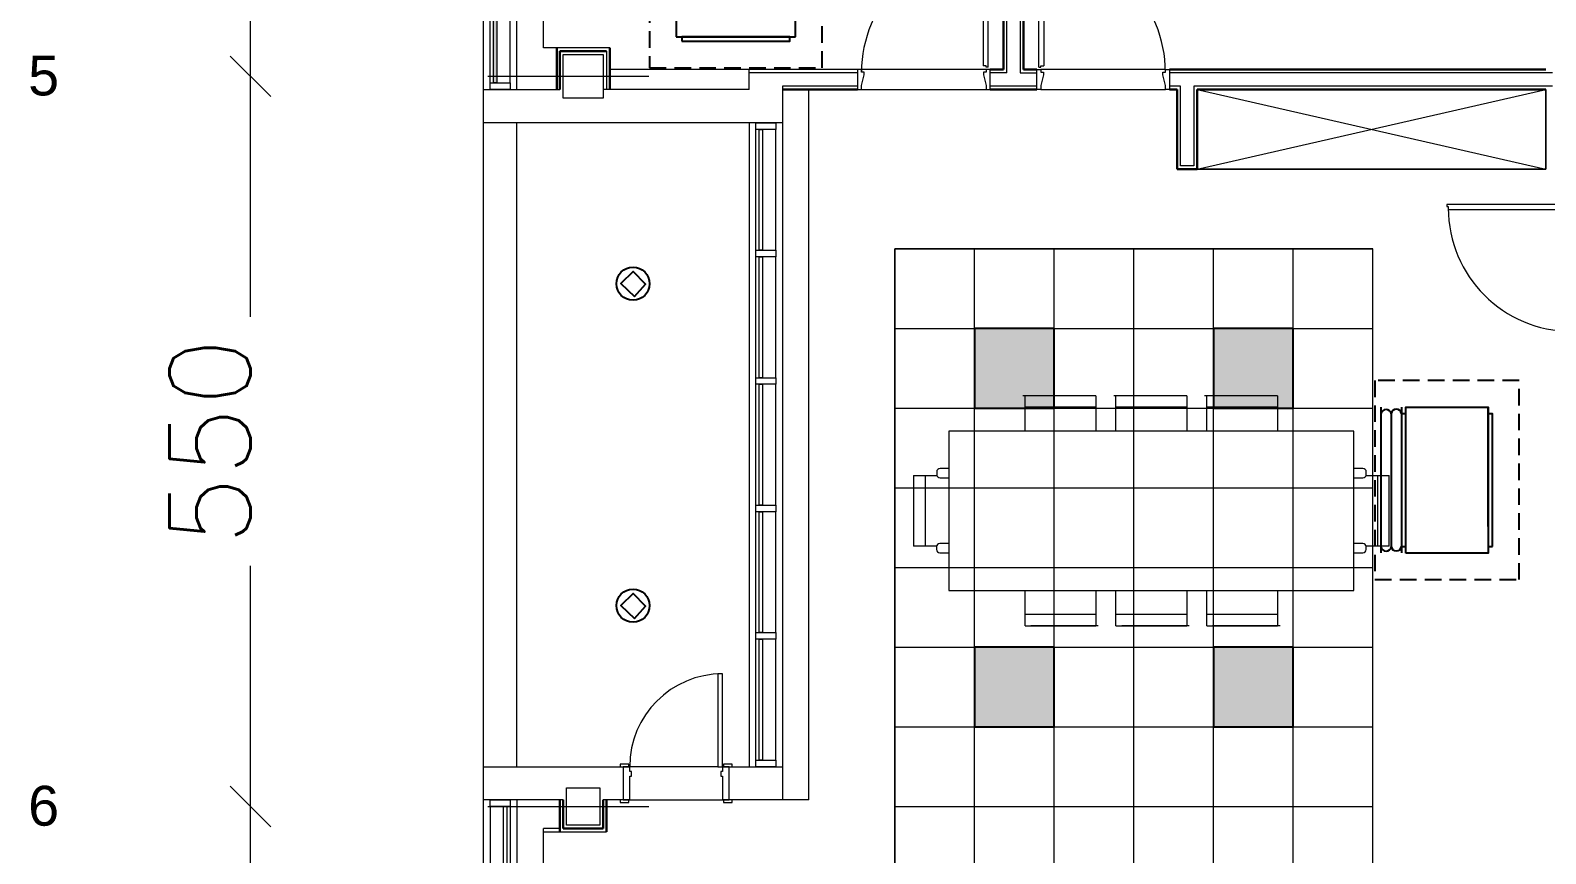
# Model space of a CAD drawing. Header units: millimetres. Extents: x 1722 to 7525, y 2254 to 6279.
# Drawn here: x 1734 to 2875, y 3249 to 3869 of the extents above; entities that cross this region are included whole.
import ezdxf

# ---------------------------------------------------------------- set-up
doc = ezdxf.new("R2010")
doc.units = ezdxf.units.MM
doc.linetypes.add('DASHED2', pattern=[0.375, 0.25, -0.125])
for name, color, linetype in [('-LIGHT', 6, 'Continuous'), ('-SYM', 4, 'Continuous'), ('M-DUCTS', 4, 'Continuous'), ('M-UP', 3, 'Continuous')]:
    doc.layers.add(name, color=color, linetype=linetype)
for name, color, linetype, lineweight in [('A-ANNO-DIMS', 211, 'Continuous', 9), ('A-CLNG', 13, 'Continuous', 9), ('A-CLNG-PATT', 13, 'Continuous', 9), ('A-DOOR', 31, 'Continuous', 9), ('A-DOOR-FRAM', 31, 'Continuous', 18), ('A-GLAZ-CURT', 52, 'Continuous', 9), ('A-GLAZ-CWMG', 51, 'Continuous', 9), ('A-WALL', 113, 'Continuous', 9), ('A-WALL-FNSH', 113, 'Continuous', 30), ('I-FURN', 30, 'Continuous', 9), ('S-COLS', 52, 'Continuous', 9), ('S-GRID-IDEN', 1, 'Continuous', 9)]:
    doc.layers.add(name, color=color, linetype=linetype, lineweight=lineweight)
doc.styles.add('Arial', font='arial.ttf')
doc.styles.add('Arial_1', font='arial.ttf', dxfattribs={"height": 250})
doc.styles.add('roman-s', font='romans.shx')
doc.dimstyles.new('ax-2_5', dxfattribs={"dimscale": 304.8, "dimtxt": 255.06485, "dimasz": 0.984252, "dimexe": 0.984252, "dimexo": 0.656168, "dimgap": 0.574147, "dimtad": 1, "dimlfac": 0.001, "dimrnd": 0.01, "dimzin": 0, "dimdsep": 46, "dimtxsty": 'Arial_1', "dimblk1": 'OBLIQUE', "dimblk2": 'OBLIQUE', "dimsah": 1, "dimcen": 0.09, "dimdle": 0.984252, "dimazin": 0, "dimtfac": 1, "dimtdec": 4, "dimtix": 1, "dimtmove": 0, "dimatfit": 3, "dimfxl": 1, "dimtvp": 1, "dimtfill": 1, "dimtolj": 1, "dimtzin": 0, "dimarcsym": 2})

# ---------------------------------------------------------------- blocks, each defined once
blk = doc.blocks.new('za-IN-wood door-single panel - 100x210-5134369-08-Fourth Floor Level__18_90')
at = {"layer": 'A-DOOR'}
for p, q in [((0.446, 0.981), (0.446, 0.101)), ((0.47, 0.981), (0.446, 0.981)), ((0.47, 0.991), (0.47, 0.981)), ((0.484, 0.991), (0.47, 0.991)), ((0.484, 0.091), (0.484, 0.991)), ((-0.45, 0.052), (-0.47, 0.052)), ((-0.47, -0.048), (-0.45, 0.032)), ((-0.45, 0.032), (-0.45, 0.052)), ((0.47, 0.101), (0.446, 0.101)), ((0.47, 0.052), (0.45, 0.052)), ((0.45, 0.052), (0.45, 0.032)), ((0.45, 0.032), (0.47, -0.048)), ((0.47, 0.091), (0.47, 0.101)), ((0.484, 0.091), (0.47, 0.091))]:
    blk.add_line(p, q, dxfattribs=at)
blk.add_arc((0.458, 0.053), 0.928, 90, 180, dxfattribs=at)
at = {"layer": 'A-DOOR-FRAM'}
for p, q in [((-0.47, 0.072), (-0.5, 0.072)), ((-0.5, 0.072), (-0.5, -0.078)), ((-0.47, 0.052), (-0.47, 0.072)), ((0.47, 0.072), (0.47, 0.052)), ((0.5, 0.072), (0.47, 0.072)), ((0.5, -0.078), (0.5, 0.072)), ((-0.5, -0.078), (-0.47, -0.078)), ((-0.47, -0.078), (-0.47, -0.048)), ((0.47, -0.048), (0.47, -0.078)), ((0.47, -0.078), (0.5, -0.078))]:
    blk.add_line(p, q, dxfattribs=at)
blk = doc.blocks.new('za-IN-wood door-single panel - 100x210-5134366-08-Fourth Floor Level__18_90')
at = {"layer": 'A-DOOR'}
for p, q in [((-0.47, 0.048), (-0.45, -0.032)), ((0.45, -0.032), (0.47, 0.048)), ((-0.45, -0.052), (-0.47, -0.052)), ((-0.45, -0.032), (-0.45, -0.052)), ((0.446, -0.981), (0.446, -0.101)), ((0.47, -0.101), (0.446, -0.101)), ((0.45, -0.052), (0.45, -0.032)), ((0.47, -0.052), (0.45, -0.052)), ((0.47, -0.091), (0.47, -0.101)), ((0.484, -0.091), (0.47, -0.091)), ((0.484, -0.091), (0.484, -0.991)), ((0.47, -0.981), (0.446, -0.981)), ((0.47, -0.991), (0.47, -0.981)), ((0.484, -0.991), (0.47, -0.991))]:
    blk.add_line(p, q, dxfattribs=at)
blk.add_arc((0.458, -0.053), 0.928, 180, 270, dxfattribs=at)
at = {"layer": 'A-DOOR-FRAM'}
for p, q in [((-0.5, 0.078), (-0.47, 0.078)), ((-0.5, -0.072), (-0.5, 0.078)), ((-0.47, 0.078), (-0.47, 0.048)), ((0.47, 0.078), (0.5, 0.078)), ((0.47, 0.048), (0.47, 0.078)), ((0.5, 0.078), (0.5, -0.072)), ((-0.47, -0.072), (-0.5, -0.072)), ((-0.47, -0.052), (-0.47, -0.072)), ((0.47, -0.072), (0.47, -0.052)), ((0.5, -0.072), (0.47, -0.072))]:
    blk.add_line(p, q, dxfattribs=at)
blk = doc.blocks.new('za-Column bi Cover - se6_300b_330amm-4961029-08-Fourth Floor Level__18_90')
at = {"layer": 'S-COLS', "lineweight": 15}
for p, q in [((-0.15, 0.165), (0.15, 0.165)), ((-0.15, -0.165), (-0.15, 0.165)), ((0.15, 0.165), (0.15, -0.165)), ((0.15, -0.165), (-0.15, -0.165))]:
    blk.add_line(p, q, dxfattribs=at)
blk = doc.blocks.new('za-Column bi Cover - se7_250b_280amm-4961027-08-Fourth Floor Level__18_90')
at = {"layer": 'S-COLS', "lineweight": 15}
for p, q in [((-0.125, 0.14), (0.125, 0.14)), ((-0.125, -0.14), (-0.125, 0.14)), ((0.125, 0.14), (0.125, -0.14)), ((0.125, -0.14), (-0.125, -0.14))]:
    blk.add_line(p, q, dxfattribs=at)
blk = doc.blocks.new('System Panel - Glazed-4622985-08-Fourth Floor Level__18_90')
at = {"layer": 'A-GLAZ-CURT'}
blk.add_hatch(color=256, dxfattribs=at).paths.add_polyline_path([(-0.505, 0.025), (0.505, 0.025), (0.505, 0.05), (-0.505, 0.05)], flags=0)
for p, q in [((-0.505, 0.025), (-0.505, 0.05)), ((-0.505, 0.05), (0.505, 0.05)), ((0.505, 0.025), (-0.505, 0.025)), ((0.505, 0.05), (0.505, 0.025))]:
    blk.add_line(p, q, dxfattribs=at)
blk = doc.blocks.new('Rectangular Mullion - 50mm x 150mm-4622978-08-Fourth Floor Level__18_90')
at = {"layer": 'A-GLAZ-CWMG'}
for p, q in [((-17.674, -1.642), (-17.674, -0.632)), ((-17.524, -1.642), (-17.524, -0.632))]:
    blk.add_line(p, q, dxfattribs=at)
blk = doc.blocks.new('Rectangular Mullion - 50mm x 150mm-4622986-08-Fourth Floor Level__18_90')
at = {"layer": 'A-GLAZ-CWMG'}
for p, q in [((-0.05, 0.075), (0, 0.075)), ((-0.05, -0.075), (-0.05, 0.075)), ((0, 0.075), (0, -0.075)), ((0, -0.075), (-0.05, -0.075))]:
    blk.add_line(p, q, dxfattribs=at)
blk = doc.blocks.new('System Panel - Glazed-4622994-08-Fourth Floor Level__18_90')
at = {"layer": 'A-GLAZ-CURT'}
for p, q in [((-0.515, 0.025), (-0.515, 0.05)), ((-0.515, 0.05), (0.515, 0.05)), ((0.515, 0.025), (-0.515, 0.025)), ((0.515, 0.05), (0.515, 0.025))]:
    blk.add_line(p, q, dxfattribs=at)
blk = doc.blocks.new('Rectangular Mullion - 50mm x 150mm-4622988-08-Fourth Floor Level__18_90')
at = {"layer": 'A-GLAZ-CWMG'}
for p, q in [((-17.674, -7.092), (-17.674, -8.122)), ((-17.524, -7.092), (-17.524, -8.122))]:
    blk.add_line(p, q, dxfattribs=at)
blk = doc.blocks.new('za-EX-trass door-single panel - 80x210-5058907-08-Fourth Floor Level__18_90')
at = {"layer": 'A-DOOR'}
for p, q in [((0.35, 0.821825), (0.315, 0.821825)), ((0.315, 0.821825), (0.315, 0.121825)), ((0.35, 0.121825), (0.35, 0.821825)), ((-0.35635, 0.141825), (-0.42135, 0.141825)), ((-0.42135, 0.141825), (-0.42135, 0.121825)), ((-0.42135, 0.121825), (-0.35635, 0.121825)), ((-0.35635, 0.121825), (-0.35635, 0.141825)), ((0.315, 0.121825), (0.35, 0.121825)), ((0.42135, 0.141825), (0.35635, 0.141825)), ((0.35635, 0.141825), (0.35635, 0.121825)), ((0.35635, 0.121825), (0.42135, 0.121825)), ((0.42135, 0.121825), (0.42135, 0.141825)), ((-0.35635, -0.128175), (-0.42135, -0.128175)), ((-0.42135, -0.128175), (-0.42135, -0.148175)), ((-0.42135, -0.148175), (-0.35635, -0.148175)), ((-0.35635, -0.148175), (-0.35635, -0.128175)), ((0.42135, -0.128175), (0.35635, -0.128175)), ((0.35635, -0.128175), (0.35635, -0.148175)), ((0.35635, -0.148175), (0.42135, -0.148175)), ((0.42135, -0.148175), (0.42135, -0.128175))]:
    blk.add_line(p, q, dxfattribs=at)
blk.add_arc((0.35, 0.121825), 0.7, 90, 180, dxfattribs=at)
at = {"layer": 'A-DOOR-FRAM'}
for p, q in [((-0.35, 0.121825), (-0.4, 0.121825)), ((-0.4, 0.121825), (-0.4, -0.128175)), ((-0.35, 0.086825), (-0.35, 0.121825)), ((0.35, 0.121825), (0.35, 0.086825)), ((0.4, 0.121825), (0.35, 0.121825)), ((0.4, -0.128175), (0.4, 0.121825)), ((-0.3373, 0.086825), (-0.35, 0.086825)), ((-0.35, -0.128175), (-0.35, 0.0519)), ((-0.35, 0.0519), (-0.3373, 0.0519)), ((-0.3373, 0.0519), (-0.3373, 0.086825)), ((0.35, 0.086825), (0.3373, 0.086825)), ((0.3373, 0.086825), (0.3373, 0.0519)), ((0.3373, 0.0519), (0.35, 0.0519)), ((0.35, 0.0519), (0.35, -0.128175)), ((-0.4, -0.128175), (-0.35, -0.128175)), ((0.35, -0.128175), (0.4, -0.128175))]:
    blk.add_line(p, q, dxfattribs=at)
blk = doc.blocks.new('System Panel - Glazed-4712711-08-Fourth Floor Level__18_90')
at = {"layer": 'A-GLAZ-CURT'}
for p, q in [((-0.455, 0.025), (-0.455, 0.05)), ((-0.455, 0.05), (0.455, 0.05)), ((0.455, 0.025), (-0.455, 0.025)), ((0.455, 0.05), (0.455, 0.025))]:
    blk.add_line(p, q, dxfattribs=at)
blk = doc.blocks.new('Rectangular Mullion - 50mm x 150mm-4712559-08-Fourth Floor Level__18_90')
at = {"layer": 'A-GLAZ-CWMG'}
for p, q in [((-15.674, -6.742), (-15.674, -5.832)), ((-15.524, -6.742), (-15.524, -5.832))]:
    blk.add_line(p, q, dxfattribs=at)
blk = doc.blocks.new('Rectangular Mullion - 50mm x 150mm-4712311-08-Fourth Floor Level__18_90')
at = {"layer": 'A-GLAZ-CWMG'}
for p, q in [((-15.674, -5.782), (-15.674, -4.872)), ((-15.524, -5.782), (-15.524, -4.872))]:
    blk.add_line(p, q, dxfattribs=at)
blk = doc.blocks.new('Rectangular Mullion - 50mm x 150mm-4636069-08-Fourth Floor Level__18_90')
at = {"layer": 'A-GLAZ-CWMG'}
for p, q in [((0, 0.075), (-0.05, 0.075)), ((-0.05, 0.075), (-0.05, -0.075)), ((0, -0.075), (0, 0.075)), ((-0.05, -0.075), (0, -0.075))]:
    blk.add_line(p, q, dxfattribs=at)
blk = doc.blocks.new('Rectangular Mullion - 50mm x 150mm-4622980-08-Fourth Floor Level__18_90')
at = {"layer": 'A-GLAZ-CWMG'}
for p, q in [((0.025, 0.075), (-0.025, 0.075)), ((-0.025, 0.075), (-0.025, -0.075)), ((0.025, -0.075), (0.025, 0.075)), ((-0.025, -0.075), (0.025, -0.075))]:
    blk.add_line(p, q, dxfattribs=at)
blk = doc.blocks.new('_OBLIQUE')
at = {"color": 0, "linetype": 'ByBlock'}
blk.add_line((-0.5, -0.5), (0.5, 0.5), dxfattribs=at)
blk = doc.blocks.new('*D14')
at = {"layer": 'A-ANNO-DIMS', "color": 0, "lineweight": -2, "transparency": 16777216}
for p, q in [((237038.4, 438157.5), (237038.4, 438758.5)), ((237217.2, 438728), (237338.4, 438728)), ((237217.2, 438188), (237338.4, 438188))]:
    blk.add_line(p, q, dxfattribs=at)
at = {"layer": 'Defpoints', "color": 0, "transparency": 16777216}
for p in [(237017.2, 438728), (237038.4, 438728), (237017.2, 438188)]:
    blk.add_point(p, dxfattribs=at)
at = {"layer": 'A-ANNO-DIMS', "color": 0, "lineweight": -2, "transparency": 16777216, "xscale": 30.48, "yscale": 30.48, "zscale": 30.48}
for p, rotation in [((237038.4, 438728), 90), ((237038.4, 438188), 270)]:
    blk.add_blockref('_OBLIQUE', p, dxfattribs=dict(at, rotation=rotation))
at = {"layer": 'A-ANNO-DIMS', "color": 2, "transparency": 16777216, "insert": (237007.9, 438458), "char_height": 60.96, "attachment_point": 5, "rotation": 90, "style": 'roman-s', "bg_fill": 3, "box_fill_scale": 1.25, "bg_fill_color": 256, "bg_fill_true_color": 13158600, "bg_fill_transparency": 0}
blk.add_mtext('\\A1;540', dxfattribs=at)
blk = doc.blocks.new('*D15')
at = {"layer": 'A-ANNO-DIMS', "color": 0, "lineweight": -2, "transparency": 16777216}
for p, q in [((237038.4, 438697.5), (237038.4, 439308.5)), ((237217.2, 439278), (237338.4, 439278)), ((237217.2, 438728), (237338.4, 438728))]:
    blk.add_line(p, q, dxfattribs=at)
at = {"layer": 'Defpoints', "color": 0, "transparency": 16777216}
for p in [(237017.2, 439278), (237038.4, 439278), (237017.2, 438728)]:
    blk.add_point(p, dxfattribs=at)
at = {"layer": 'A-ANNO-DIMS', "color": 0, "lineweight": -2, "transparency": 16777216, "xscale": 30.48, "yscale": 30.48, "zscale": 30.48}
for p, rotation in [((237038.4, 439278), 90), ((237038.4, 438728), 270)]:
    blk.add_blockref('_OBLIQUE', p, dxfattribs=dict(at, rotation=rotation))
at = {"layer": 'A-ANNO-DIMS', "color": 2, "transparency": 16777216, "insert": (237007.9, 439003), "char_height": 60.96, "attachment_point": 5, "rotation": 90, "style": 'roman-s', "bg_fill": 3, "box_fill_scale": 1.25, "bg_fill_color": 256, "bg_fill_true_color": 13158600, "bg_fill_transparency": 0}
blk.add_mtext('\\A1;550', dxfattribs=at)
blk = doc.blocks.new('*D16')
at = {"layer": 'A-ANNO-DIMS', "color": 0, "lineweight": -2, "transparency": 16777216}
for p, q in [((237038.4, 439247.5), (237038.4, 439908.5)), ((237217.2, 439878), (237338.4, 439878)), ((237217.2, 439278), (237338.4, 439278))]:
    blk.add_line(p, q, dxfattribs=at)
at = {"layer": 'Defpoints', "color": 0, "transparency": 16777216}
for p in [(237017.2, 439878), (237038.4, 439878), (237017.2, 439278)]:
    blk.add_point(p, dxfattribs=at)
at = {"layer": 'A-ANNO-DIMS', "color": 0, "lineweight": -2, "transparency": 16777216, "xscale": 30.48, "yscale": 30.48, "zscale": 30.48}
for p, rotation in [((237038.4, 439878), 90), ((237038.4, 439278), 270)]:
    blk.add_blockref('_OBLIQUE', p, dxfattribs=dict(at, rotation=rotation))
at = {"layer": 'A-ANNO-DIMS', "color": 2, "transparency": 16777216, "insert": (237007.9, 439578), "char_height": 60.96, "attachment_point": 5, "rotation": 90, "style": 'roman-s', "bg_fill": 3, "box_fill_scale": 1.25, "bg_fill_color": 256, "bg_fill_true_color": 13158600, "bg_fill_transparency": 0}
blk.add_mtext('\\A1;600', dxfattribs=at)
blk = doc.blocks.new('jsdfksdf')
at = {"layer": 'I-FURN'}
for p, q in [((138954.4, 433416.1), (138903.6, 433416.1)), ((138958.7, 433416.2), (138905.3, 433415.9)), ((138958.7, 433416.2), (138905.3, 433416.2)), ((138905.3, 433415), (138905.3, 433416.2)), ((138905.3, 433413.7), (138905.3, 433415)), ((138958.7, 433416.2), (138958.7, 433415)), ((138958.7, 433415), (138958.7, 433413.7)), ((139022.9, 433416.1), (138972.1, 433416.1)), ((139027.2, 433416.2), (138973.8, 433415.9)), ((139027.2, 433416.2), (138973.8, 433416.2)), ((138973.8, 433415), (138973.8, 433416.2)), ((138973.8, 433413.7), (138973.8, 433415)), ((139027.2, 433416.2), (139027.2, 433415)), ((139027.2, 433415), (139027.2, 433413.7)), ((139091.4, 433416.1), (139040.6, 433416.1)), ((139095.6, 433416.2), (139042.3, 433415.9)), ((139095.6, 433416.2), (139042.3, 433416.2)), ((139042.3, 433415), (139042.3, 433416.2)), ((139042.3, 433413.7), (139042.3, 433415)), ((139095.6, 433416.2), (139095.6, 433415)), ((139095.6, 433415), (139095.6, 433413.7)), ((138905.3, 433411.2), (138905.3, 433413.7)), ((138905.3, 433406.6), (138905.3, 433411.2)), ((138958.7, 433407.6), (138905.3, 433407.6)), ((138905.3, 433404.1), (138905.3, 433406.6)), ((138905.3, 433389.6), (138905.3, 433404.1)), ((138958.7, 433413.7), (138958.7, 433411.2)), ((138958.7, 433411.2), (138958.7, 433406.6)), ((138958.7, 433406.6), (138958.7, 433404.1)), ((138958.7, 433404.1), (138958.7, 433389.6)), ((138973.8, 433411.2), (138973.8, 433413.7)), ((138973.8, 433406.6), (138973.8, 433411.2)), ((139027.2, 433407.6), (138973.8, 433407.6)), ((138973.8, 433404.1), (138973.8, 433406.6)), ((138973.8, 433389.6), (138973.8, 433404.1)), ((139027.2, 433413.7), (139027.2, 433411.2)), ((139027.2, 433411.2), (139027.2, 433406.6)), ((139027.2, 433406.6), (139027.2, 433404.1)), ((139027.2, 433404.1), (139027.2, 433389.6)), ((139042.3, 433411.2), (139042.3, 433413.7)), ((139042.3, 433406.6), (139042.3, 433411.2)), ((139095.6, 433407.6), (139042.3, 433407.6)), ((139042.3, 433404.1), (139042.3, 433406.6)), ((139042.3, 433389.6), (139042.3, 433404.1)), ((139095.6, 433413.7), (139095.6, 433411.2)), ((139095.6, 433411.2), (139095.6, 433406.6)), ((139095.6, 433406.6), (139095.6, 433404.1)), ((139095.6, 433404.1), (139095.6, 433389.6)), ((138848, 433389.6), (138848, 433269.6)), ((139153, 433389.6), (138848, 433389.6)), ((139153, 433389.6), (138848, 433389.6)), ((138848, 433389.6), (138848, 433269.6)), ((139153, 433269.6), (139153, 433389.6)), ((139153, 433269.6), (139153, 433389.6)), ((138838.8, 433358.8), (138838.8, 433356.9)), ((138848, 433361.3), (138841.3, 433361.3)), ((139159.8, 433361.3), (139153, 433361.3)), ((139162.3, 433356.9), (139162.3, 433358.8)), ((138821.3, 433356.2), (138821.3, 433302.9)), ((138821.3, 433356.2), (138822.6, 433356.2)), ((138822.6, 433356.2), (138823.9, 433356.2)), ((138823.9, 433356.2), (138826.4, 433356.2)), ((138826.4, 433356.2), (138831, 433356.2)), ((138830, 433356.2), (138830, 433302.9)), ((138831, 433356.2), (138833.5, 433356.2)), ((138833.5, 433356.2), (138839, 433356.2)), ((138841.3, 433354.3), (138848, 433354.3)), ((139153, 433354.3), (139159.8, 433354.3)), ((139162.1, 433356.2), (139167.5, 433356.2)), ((139167.5, 433356.2), (139170, 433356.2)), ((139170, 433356.2), (139174.6, 433356.2)), ((139171, 433302.9), (139171, 433356.2)), ((139174.6, 433356.2), (139177.1, 433356.2)), ((139177.1, 433356.2), (139178.4, 433356.2)), ((139178.4, 433356.2), (139179.7, 433356.2)), ((139179.7, 433302.9), (139179.7, 433356.2)), ((138822.6, 433302.9), (138821.3, 433302.9)), ((138823.9, 433302.9), (138822.6, 433302.9)), ((138826.4, 433302.9), (138823.9, 433302.9)), ((138831, 433302.9), (138826.4, 433302.9)), ((138833.5, 433302.9), (138831, 433302.9)), ((138838.9, 433302.9), (138833.5, 433302.9)), ((138838.7, 433302.3), (138838.7, 433300.4)), ((138848, 433304.8), (138841.2, 433304.8)), ((139159.7, 433304.8), (139153, 433304.8)), ((139167.5, 433302.9), (139162, 433302.9)), ((139162.2, 433300.4), (139162.2, 433302.3)), ((139170, 433302.9), (139167.5, 433302.9)), ((139174.6, 433302.9), (139170, 433302.9)), ((139177.1, 433302.9), (139174.6, 433302.9)), ((139178.4, 433302.9), (139177.1, 433302.9)), ((139179.7, 433302.9), (139178.4, 433302.9)), ((138841.2, 433297.8), (138848, 433297.8)), ((139153, 433297.8), (139159.7, 433297.8)), ((138848, 433269.6), (139153, 433269.6)), ((138848, 433269.6), (139153, 433269.6)), ((138905.3, 433255.1), (138905.3, 433269.6)), ((138958.7, 433269.6), (138958.7, 433255.1)), ((138973.8, 433255.1), (138973.8, 433269.6)), ((139027.2, 433269.6), (139027.2, 433255.1)), ((139042.3, 433255.1), (139042.3, 433269.6)), ((139095.6, 433269.6), (139095.6, 433255.1)), ((138905.3, 433252.5), (138905.3, 433255.1)), ((138958.7, 433255.1), (138958.7, 433252.5)), ((138973.8, 433252.5), (138973.8, 433255.1)), ((139027.2, 433255.1), (139027.2, 433252.5)), ((139042.3, 433252.5), (139042.3, 433255.1)), ((139095.6, 433255.1), (139095.6, 433252.5)), ((138905.3, 433248), (138905.3, 433252.5)), ((138905.3, 433251.6), (138958.7, 433251.6)), ((138905.3, 433245.5), (138905.3, 433248)), ((138905.3, 433244.2), (138905.3, 433245.5)), ((138905.3, 433242.9), (138905.3, 433244.2)), ((138905.3, 433242.9), (138958.7, 433243.3)), ((138905.3, 433242.9), (138958.7, 433242.9)), ((138909.6, 433243.1), (138960.4, 433243.1)), ((138958.7, 433252.5), (138958.7, 433248)), ((138958.7, 433248), (138958.7, 433245.5)), ((138958.7, 433245.5), (138958.7, 433244.2)), ((138958.7, 433244.2), (138958.7, 433242.9)), ((138973.8, 433248), (138973.8, 433252.5)), ((138973.8, 433251.6), (139027.2, 433251.6)), ((138973.8, 433245.5), (138973.8, 433248)), ((138973.8, 433244.2), (138973.8, 433245.5)), ((138973.8, 433242.9), (138973.8, 433244.2)), ((138973.8, 433242.9), (139027.2, 433243.3)), ((138973.8, 433242.9), (139027.2, 433242.9)), ((138978.1, 433243.1), (139028.9, 433243.1)), ((139027.2, 433252.5), (139027.2, 433248)), ((139027.2, 433248), (139027.2, 433245.5)), ((139027.2, 433245.5), (139027.2, 433244.2)), ((139027.2, 433244.2), (139027.2, 433242.9)), ((139042.3, 433248), (139042.3, 433252.5)), ((139042.3, 433251.6), (139095.6, 433251.6)), ((139042.3, 433245.5), (139042.3, 433248)), ((139042.3, 433244.2), (139042.3, 433245.5)), ((139042.3, 433242.9), (139042.3, 433244.2)), ((139042.3, 433242.9), (139095.6, 433243.3)), ((139042.3, 433242.9), (139095.6, 433242.9)), ((139046.6, 433243.1), (139097.4, 433243.1)), ((139095.6, 433252.5), (139095.6, 433248)), ((139095.6, 433248), (139095.6, 433245.5)), ((139095.6, 433245.5), (139095.6, 433244.2)), ((139095.6, 433244.2), (139095.6, 433242.9))]:
    blk.add_line(p, q, dxfattribs=at)
for centre, start, end in [((138841.3, 433358.8), 90, 180), ((138841.3, 433356.9), 180, 270), ((139159.8, 433358.8), 0, 90), ((139159.8, 433356.9), 270, 0), ((138841.2, 433302.3), 90, 180), ((138841.2, 433300.4), 180, 270), ((139159.7, 433302.3), 0, 90), ((139159.7, 433300.4), 270, 0)]:
    blk.add_arc(centre, 2.54, start, end, dxfattribs=at)
blk = doc.blocks.new('leee')
at = {"layer": '-LIGHT', "color": 2}
blk.add_lwpolyline([(1, -9.6), (9.3, -0.3), (0, 9.2), (-9.2, 0.1)], close=True, dxfattribs=at)
at = {"layer": '-SYM'}
blk.add_circle((0, 0), 12.5, dxfattribs=at)
blk = doc.blocks.new('*U138')
at = {"layer": '-LIGHT'}
h = blk.add_hatch(color=256, dxfattribs=at)
h.set_gradient(color1=(250, 230, 5), color2=(251, 249, 157), tint=1, name='SPHERICAL')
h.paths.add_polyline_path([(-30, -30), (30, -30), (30, 30), (-30, 30)])
at = {"layer": '-SYM', "color": 4}
blk.add_lwpolyline([(-30, -30), (30, -30), (30, 30), (-30, 30)], close=True, dxfattribs=at)
blk = doc.blocks.new('A$C6E631D91')
at = {"layer": 'M-DUCTS', "color": 244, "linetype": 'DASHED2', "ltscale": 500, "true_color": 0x991b1e}
for points in [[(-52650, -10576), (-52650, -11600), (-51350, -11600), (-51350, -10576)], [(-47186, -13956), (-47186, -15456), (-46100, -15456), (-46100, -13956)]]:
    blk.add_lwpolyline(points, close=True, dxfattribs=at)
at = {"layer": 'M-UP', "color": 244, "true_color": 0x991b1e}
for p, q in [((-52450, -10809, 0), (-52450, -11367, 0)), ((-51550, -11367, 0), (-51550, -10809, 0)), ((-52450, -11367, 0), (-51550, -11367, 0)), ((-47141, -14157), (-47141, -15253)), ((-47064, -14206), (-47064, -15206)), ((-46986, -14158), (-46986, -15254)), ((-46333, -15056, 0), (-46333, -14156))]:
    blk.add_line(p, q, dxfattribs=at)
for points in [[(-52406, -11400), (-51594, -11400), (-51594, -11367), (-52406, -11367)], [(-46953, -15206), (-46953, -14206), (-46986, -14206), (-46986, -15206)], [(-46953, -15256), (-46953, -14156), (-46333, -14156), (-46333, -15256)], [(-46300, -15206), (-46300, -14206), (-46333, -14206), (-46333, -15206)]]:
    blk.add_lwpolyline(points, close=True, dxfattribs=at)
for centre, start, end in [((-47102, -14213), 7.5, 172.5), ((-47025, -14211), 7.5, 172.5), ((-47102, -15203), 187.5, 352.5), ((-47025, -15201), 187.5, 352.5)]:
    blk.add_arc(centre, 39.3, start, end, dxfattribs=at)
blk = doc.blocks.new('KJDKSFSF')
at = {"layer": 'I-FURN'}
for p, q in [((65276, -1692), (62651, -1692)), ((62651, -1692), (62651, -2292)), ((62651, -2292), (65276, -1692)), ((62651, -1692), (65276, -2292)), ((62651, -2292), (62651, -1692)), ((62651, -1692), (65276, -1692)), ((65276, -2292), (65276, -1692)), ((65276, -1692), (65276, -2292)), ((62651, -2292), (65276, -2292)), ((65276, -2292), (62651, -2292))]:
    blk.add_line(p, q, dxfattribs=at)
blk = doc.blocks.new('ax1')
at = {"layer": 'S-GRID-IDEN', "lineweight": 5, "char_height": 30, "width": 28.861, "attachment_point": 1, "style": 'Arial'}
for s, insert in [('5', (236870.9, 439293.6)), ('6', (236870.9, 438743.6))]:
    blk.add_mtext(s, dxfattribs=dict(at, insert=insert))
at = {"layer": 'A-ANNO-DIMS', "color": 1}
dim = blk.add_linear_dim(base=(237038.4, 438728), p1=(237017.2, 438188), p2=(237017.2, 438728), angle=90, dimstyle='ax-2_5', override={"dimtxt": 0.2, "dimasz": 0.1, "dimgap": 0, "dimdec": 0, "dimlfac": 1, "dimrnd": 10, "dimpost": '<>', "dimtxsty": 'roman-s', "dimdle": 0.1, "dimclrt": 2, "dimfxl": 6.25}, dxfattribs=at)
dim.commit()
dim.dimension.update_dxf_attribs({"geometry": '*D14', "text_midpoint": (237007.9, 438458)})
dim = blk.add_linear_dim(base=(237038.4, 439278), p1=(237017.2, 438728), p2=(237017.2, 439278), angle=90, dimstyle='ax-2_5', override={"dimtxt": 0.2, "dimasz": 0.1, "dimgap": 0, "dimdec": 0, "dimlfac": 1, "dimrnd": 10, "dimpost": '<>', "dimtxsty": 'roman-s', "dimdle": 0.1, "dimclrt": 2, "dimfxl": 6.25}, dxfattribs=at)
dim.commit()
dim.dimension.update_dxf_attribs({"geometry": '*D15', "text_midpoint": (237007.9, 439003)})
dim = blk.add_linear_dim(base=(237038.4, 439878), p1=(237017.2, 439278), p2=(237017.2, 439878), angle=90, dimstyle='ax-2_5', override={"dimtxt": 0.2, "dimasz": 0.1, "dimgap": 0, "dimdec": 0, "dimlfac": 1, "dimrnd": 10, "dimpost": '<>', "dimtxsty": 'roman-s', "dimdle": 0.1, "dimclrt": 2, "dimfxl": 6.25}, dxfattribs=at)
dim.commit()
dim.dimension.update_dxf_attribs({"geometry": '*D16', "text_midpoint": (237007.9, 439578)})

msp = doc.modelspace()

# ---------------------------------------------------------------- linework, layer by layer
at = {"layer": 'A-CLNG'}
for p, q in [((2120.3, 3855.9), (2120.3, 4407.9)), ((2170.3, 3855.9), (2120.3, 3855.9)), ((2356.9, 3839.4), (2170.3, 3839.4)), ((2320.3, 3289.4), (2320.3, 3824.4)), ((2745, 3704.4), (2385, 3704.4)), ((2385, 3704.4), (2385, 3224.4)), ((2745, 2564.4), (2745, 3704.4)), ((2132.8, 3267.9), (2120.3, 3267.9)), ((2120.3, 2508.4), (2120.3, 3267.9)), ((2120.3, 3265.4), (2167.8, 3265.4))]:
    msp.add_line(p, q, dxfattribs=at)
at = {"layer": 'A-WALL', "color": 7, "lineweight": 15}
for p, q in [((2479.4, 5185), (2479.4, 3836.9)), ((2075.3, 2456), (2075.3, 4946.1)), ((2469.4, 3836.9), (2469.4, 4355.4)), ((2167.8, 3853.4), (2167.8, 3824.4)), ((2275.3, 3824.4), (2275.3, 3839.4)), ((2356.9, 3836.9), (2275.3, 3836.9)), ((2469.4, 3836.9), (2456.9, 3836.9)), ((2479.4, 3836.9), (2491.9, 3836.9)), ((2880.3, 3836.9), (2591.9, 3836.9)), ((2075.3, 3824.4), (2132.8, 3824.4)), ((2300.3, 3826.9), (2300.3, 3289.4)), ((2356.9, 3826.9), (2300.3, 3826.9)), ((2491.9, 3826.9), (2456.9, 3826.9)), ((2600.3, 3826.9), (2591.9, 3826.9)), ((2600.3, 3766.9), (2600.3, 3826.9)), ((2880.3, 3826.9), (2610.3, 3826.9)), ((2610.3, 3826.9), (2610.3, 3766.9)), ((2300.3, 3799.4), (2075.3, 3799.4)), ((2610.3, 3766.9), (2600.3, 3766.9)), ((2075.3, 3314.4), (2178.2, 3314.4)), ((2262.4, 3314.4), (2300.3, 3314.4)), ((2135.3, 3289.4), (2075.3, 3289.4)), ((2100.3, 3289.4), (2100.3, 2456)), ((2178.2, 3289.4), (2165.3, 3289.4)), ((2320.3, 3289.4), (2262.4, 3289.4))]:
    msp.add_line(p, q, dxfattribs=at)
at = {"layer": 'A-WALL'}
for p, q in [((2100.3, 3824.4), (2100.3, 4946.1)), ((2453.9, 3839.4), (2359.9, 3839.4)), ((2588.9, 3839.4), (2494.9, 3839.4)), ((2275.3, 3824.4), (2165.3, 3824.4)), ((2359.9, 3824.4), (2453.9, 3824.4)), ((2494.9, 3824.4), (2588.9, 3824.4)), ((2100.3, 3314.4), (2100.3, 3799.4)), ((2275.3, 3799.4), (2275.3, 3314.4)), ((2251.8, 3314.4), (2185.3, 3314.4)), ((2185.3, 3289.4), (2255.3, 3289.4))]:
    msp.add_line(p, q, dxfattribs=at)
at = {"layer": 'A-WALL-FNSH'}
for p, q in [((2481.9, 5185.9), (2481.9, 3839.4)), ((2466.9, 3839.4), (2466.9, 4352.9)), ((2130.3, 3824.4), (2130.3, 3855.9)), ((2132.8, 3853.4), (2132.8, 3824.4)), ((2167.8, 3853.4), (2132.8, 3853.4)), ((2170.3, 3855.9), (2170.3, 3824.4)), ((2456.9, 3839.4), (2466.9, 3839.4)), ((2481.9, 3839.4), (2491.9, 3839.4)), ((2591.9, 3839.4), (2875.3, 3839.4)), ((2356.9, 3824.4), (2300.3, 3824.4)), ((2491.9, 3824.4), (2456.9, 3824.4)), ((2597.8, 3824.4), (2591.9, 3824.4)), ((2597.8, 3764.4), (2597.8, 3824.4)), ((2612.8, 3824.4), (2612.8, 3764.4)), ((2875.3, 3824.4), (2612.8, 3824.4)), ((2612.8, 3764.4), (2597.8, 3764.4)), ((2132.8, 3265.4), (2132.8, 3289.4)), ((2135.3, 3289.4), (2135.3, 3267.9)), ((2165.3, 3267.9), (2165.3, 3289.4)), ((2167.8, 3289.4), (2167.8, 3265.4)), ((2135.3, 3267.9), (2165.3, 3267.9))]:
    msp.add_line(p, q, dxfattribs=at)

# ---------------------------------------------------------------- block references
at = {"layer": 'A-DOOR', "xscale": 100, "yscale": 100, "zscale": 100}
for name, p in [('za-IN-wood door-single panel - 100x210-5134369-08-Fourth Floor Level__18_90', (2406.9, 3832.2)), ('za-EX-trass door-single panel - 80x210-5058907-08-Fourth Floor Level__18_90', (2220.3, 3302.2))]:
    msp.add_blockref(name, p, dxfattribs=at)
for name, p, rotation in [('za-IN-wood door-single panel - 100x210-5134366-08-Fourth Floor Level__18_90', (2541.9, 3832.2), 180), ('za-IN-wood door-single panel - 100x210-5134369-08-Fourth Floor Level__18_90', (2900, 3689.4), 89.99999999999993)]:
    msp.add_blockref(name, p, dxfattribs=dict(at, rotation=rotation))
at = {"layer": 'A-GLAZ-CURT', "xscale": 100, "yscale": 100, "zscale": 100}
for name, p, rotation in [('System Panel - Glazed-4622985-08-Fourth Floor Level__18_90', (2087.8, 3879.9), 89.99999999999991), ('System Panel - Glazed-4712711-08-Fourth Floor Level__18_90', (2287.8, 3748.9), 89.9999999999999), ('System Panel - Glazed-4712711-08-Fourth Floor Level__18_90', (2287.8, 3652.9), 89.9999999999999), ('System Panel - Glazed-4712711-08-Fourth Floor Level__18_90', (2287.8, 3556.9), 89.9999999999999), ('System Panel - Glazed-4712711-08-Fourth Floor Level__18_90', (2287.8, 3460.9), 89.9999999999999), ('System Panel - Glazed-4712711-08-Fourth Floor Level__18_90', (2287.8, 3364.9), 89.9999999999999), ('System Panel - Glazed-4622994-08-Fourth Floor Level__18_90', (2087.8, 3232.9), 269.9999999999999)]:
    msp.add_blockref(name, p, dxfattribs=dict(at, rotation=rotation))
at = {"layer": 'A-GLAZ-CWMG', "xscale": 100, "yscale": 100, "zscale": 100}
for name, p in [('Rectangular Mullion - 50mm x 150mm-4622978-08-Fourth Floor Level__18_90', (3847.7, 3993.6)), ('Rectangular Mullion - 50mm x 150mm-4712311-08-Fourth Floor Level__18_90', (3847.7, 4281.6)), ('Rectangular Mullion - 50mm x 150mm-4712311-08-Fourth Floor Level__18_90', (3847.7, 4185.6)), ('Rectangular Mullion - 50mm x 150mm-4712311-08-Fourth Floor Level__18_90', (3847.7, 4089.6)), ('Rectangular Mullion - 50mm x 150mm-4712311-08-Fourth Floor Level__18_90', (3847.7, 3993.6)), ('Rectangular Mullion - 50mm x 150mm-4712559-08-Fourth Floor Level__18_90', (3847.7, 3993.6)), ('Rectangular Mullion - 50mm x 150mm-4622988-08-Fourth Floor Level__18_90', (3847.7, 3993.6))]:
    msp.add_blockref(name, p, dxfattribs=at)
for p, rotation in [((2087.8, 3824.4), 269.9999999999999), ((2287.8, 3314.4), 269.9999999999999), ((2087.8, 3289.4), 89.9999999999999)]:
    msp.add_blockref('Rectangular Mullion - 50mm x 150mm-4622986-08-Fourth Floor Level__18_90', p, dxfattribs=dict(at, rotation=rotation))
at = {"layer": 'A-GLAZ-CWMG', "extrusion": (0, 0, -1), "xscale": 100, "yscale": 100, "zscale": 100, "rotation": 90.00000000000006}
for name, p in [('Rectangular Mullion - 50mm x 150mm-4636069-08-Fourth Floor Level__18_90', (-2287.8, 3799.4)), ('Rectangular Mullion - 50mm x 150mm-4622980-08-Fourth Floor Level__18_90', (-2287.8, 3700.9)), ('Rectangular Mullion - 50mm x 150mm-4622980-08-Fourth Floor Level__18_90', (-2287.8, 3604.9)), ('Rectangular Mullion - 50mm x 150mm-4622980-08-Fourth Floor Level__18_90', (-2287.8, 3508.9)), ('Rectangular Mullion - 50mm x 150mm-4622980-08-Fourth Floor Level__18_90', (-2287.8, 3412.9))]:
    msp.add_blockref(name, p, dxfattribs=at)
at = {"layer": 'S-COLS', "xscale": 100, "yscale": 100, "zscale": 100}
for name, p in [('za-Column bi Cover - se6_300b_330amm-4961029-08-Fourth Floor Level__18_90', (2150.3, 3834.4)), ('za-Column bi Cover - se7_250b_280amm-4961027-08-Fourth Floor Level__18_90', (2150.3, 3284.4))]:
    msp.add_blockref(name, p, dxfattribs=at)

# ---------------------------------------------------------------- next in the draw order: block references
at = {"layer": 'S-GRID-IDEN'}
msp.add_blockref('ax1', (-235138.7, -435443.6), dxfattribs=at)

# ---------------------------------------------------------------- next in the draw order: linework, layer by layer
at = {"layer": 'A-CLNG-PATT', "color": 244, "true_color": 0x991b1e}
for p, q in [((2385, 2444.8), (2385, 3704.4)), ((2385, 3704.4), (2745, 3704.4)), ((2445, 2564.4), (2445, 3704.4)), ((2505, 2564.4), (2505, 3704.4)), ((2565, 2564.4), (2565, 3704.4)), ((2625, 2564.4), (2625, 3704.4)), ((2685, 2564.4), (2685, 3704.4)), ((2385, 3644.4), (2745, 3644.4)), ((2385, 3584.4), (2745, 3584.4)), ((2385, 3524.4), (2745, 3524.4)), ((2385, 3464.4), (2745, 3464.4)), ((2385, 3404.4), (2745, 3404.4)), ((2385, 3344.4), (2745, 3344.4)), ((2385, 3284.4), (2745, 3284.4))]:
    msp.add_line(p, q, dxfattribs=at)

# ---------------------------------------------------------------- next in the draw order: block references
at = {"layer": '-LIGHT'}
for name, p in [('leee', (2187.8, 3678.2)), ('*U138', (2475, 3614.4)), ('*U138', (2655, 3614.4)), ('leee', (2187.8, 3435.7)), ('*U138', (2475, 3374.4)), ('*U138', (2655, 3374.4))]:
    msp.add_blockref(name, p, dxfattribs=at)
at = {"layer": 'A-CLNG-PATT', "xscale": 0.1, "yscale": 0.1, "zscale": 0.1}
msp.add_blockref('A$C6E631D91', (7465.3, 5000.9), dxfattribs=at)
at = {"layer": 'I-FURN'}
msp.add_blockref('jsdfksdf', (-136422.2, -429822.4), dxfattribs=at)
at = {"layer": 'I-FURN', "xscale": 0.1, "yscale": 0.1, "zscale": 0.1}
msp.add_blockref('KJDKSFSF', (-3652.3, 3993.6), dxfattribs=at)

doc.saveas('drawing.dxf')
